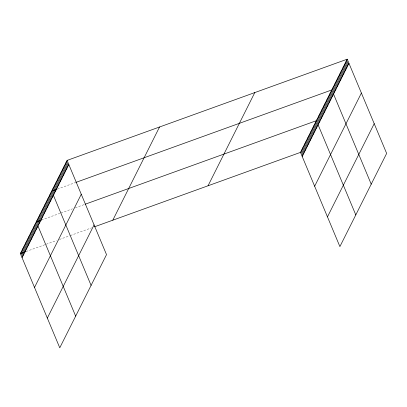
<?xml version="1.0" encoding="UTF-8"?>
<svg xmlns="http://www.w3.org/2000/svg" width="407" height="407" viewBox="0 0 407 407"><rect width="100%" height="100%" fill="white"/><g stroke="black" fill="none" stroke-linecap="round" stroke-linejoin="round"><path stroke-width="0.31" stroke-dasharray="2.04 1.53" d="M57.418 189.077L75.214 182.646M41.412 220.039L59.788 213.4M60.933 212.988L72.421 208.837M75.29 207.799L84.478 204.482M26.094 251.521L56.522 240.522M59.397 239.484L69.729 235.75M70.304 235.546L91.55 227.869"/><path stroke-width="0.61" d="M67.099 160.399L106.517 254.624L59.768 347.817L20.35 253.592L67.099 160.399L347.232 59.183L386.65 153.408L339.896 246.601L300.483 152.376L347.232 59.183M22.075 257.712L68.824 164.52M34.514 287.449L81.263 194.256M47.329 318.086L94.078 224.888M112.795 220.192L159.544 126.994M208.038 185.78L254.792 92.582M302.208 156.497L348.957 63.299M314.647 186.233L361.396 93.035M327.462 216.865L374.211 123.672M56.843 189.286L51.674 191.153L91.087 285.378M75.788 182.438L331.807 89.937L371.22 184.162M41.412 220.039L36.243 221.907L75.661 316.132M85.053 204.273L316.376 120.691L355.794 214.916M20.35 253.592L25.519 251.724M94.419 226.831L300.483 152.376M346.616 60.409L348.341 64.53M346.001 61.64L347.726 65.761M345.385 62.871L347.105 66.992M344.765 64.103L346.489 68.223M344.149 65.334L345.874 69.449M343.533 66.56L345.253 70.681M342.913 67.791L344.637 71.912M342.297 69.022L344.022 73.143M341.682 70.253L343.406 74.374M341.061 71.484L342.786 75.6M340.445 72.711L342.17 76.831M339.83 73.942L341.554 78.063M339.214 75.173L340.934 79.294M338.593 76.404L340.318 80.525M337.978 77.635L339.703 81.751M337.362 78.861L339.082 82.982M336.742 80.093L338.466 84.213M336.126 81.324L337.851 85.445M335.51 82.555L337.235 86.676M334.89 83.786L336.614 87.907M334.274 85.012L335.999 89.133M333.659 86.243L335.383 90.364M333.043 87.474L334.763 91.595M332.422 88.706L334.147 92.827M331.191 91.163L332.911 95.284M330.57 92.394L332.295 96.515M329.955 93.625L331.68 97.746M329.339 94.856L331.064 98.977M328.719 96.088L330.443 100.208M328.103 97.314L329.828 101.435M327.487 98.545L329.212 102.666M326.872 99.776L328.591 103.897M326.251 101.007L327.976 105.128M325.636 102.238L327.36 106.359M325.02 103.464L326.74 107.585M324.399 104.696L326.124 108.817M323.784 105.927L325.508 110.048M323.168 107.158L324.893 111.279M322.548 108.389L324.272 112.51M321.932 109.615L323.657 113.736M321.316 110.846L323.041 114.967M320.701 112.078L322.42 116.199M320.08 113.309L321.805 117.43M319.464 114.54L321.189 118.661M318.849 115.771L320.568 119.887M318.228 116.997L319.953 121.118M317.613 118.228L319.337 122.349M316.997 119.46L318.722 123.58M315.766 121.907L317.491 126.028M315.155 123.128L316.88 127.249M314.545 124.344L316.27 128.464M313.934 125.565L315.659 129.685M313.324 126.781L315.043 130.901M312.708 128.001L314.433 132.122M312.098 129.222L313.822 133.343M311.487 130.438L313.212 134.559M310.877 131.659L312.601 135.78M310.266 132.875L311.991 136.996M309.656 134.096L311.375 138.217M309.04 135.312L310.765 139.433M308.43 136.533L310.154 140.654M307.819 137.749L309.544 141.87M307.209 138.97L308.933 143.091M306.598 140.191L308.318 144.307M305.988 141.407L307.707 145.528M305.372 142.628L307.097 146.749M304.762 143.844L306.486 147.965M304.151 145.065L305.876 149.186M303.541 146.281L305.265 150.402M302.93 147.502L304.65 151.623M302.32 148.718L304.039 152.839M301.704 149.939L303.429 154.06M301.094 151.155L302.818 155.276M66.483 161.63L68.208 165.751M65.868 162.861L67.593 166.977M65.252 164.087L66.972 168.208M64.632 165.318L66.356 169.439M64.016 166.549L65.741 170.67M63.4 167.781L65.12 171.902M62.78 169.012L64.504 173.128M62.164 170.238L63.889 174.359M61.549 171.469L63.273 175.59M60.928 172.7L62.653 176.821M60.312 173.931L62.037 178.052M59.697 175.163L61.421 179.284M59.081 176.389L60.801 180.51M58.46 177.62L60.185 181.741M57.845 178.851L59.57 182.972M57.229 180.082L58.949 184.203M56.609 181.313L58.333 185.434M55.993 182.54L57.718 186.66M55.377 183.771L57.102 187.892M54.757 185.002L56.481 189.123M54.141 186.233L55.866 190.354M53.526 187.464L55.25 191.585M52.91 188.69L54.63 192.811M52.289 189.921L54.014 194.042M51.058 192.384L52.778 196.505M50.437 193.615L52.162 197.736M49.822 194.841L51.547 198.962M49.206 196.072L50.931 200.193M48.586 197.303L50.31 201.424M47.97 198.535L49.695 202.655M47.354 199.766L49.079 203.887M46.739 200.992L48.458 205.113M46.118 202.223L47.843 206.344M45.503 203.454L47.227 207.575M44.887 204.685L46.607 208.806M44.266 205.917L45.991 210.037M43.651 207.148L45.375 211.264M43.035 208.374L44.76 212.495M42.414 209.605L44.139 213.726M41.799 210.836L43.524 214.957M41.183 212.067L42.908 216.188M40.568 213.299L42.287 217.414M39.947 214.525L41.672 218.645M39.331 215.756L41.056 219.877M38.716 216.987L40.435 221.108M38.095 218.218L39.82 222.339M37.48 219.449L39.204 223.565M36.864 220.675L38.589 224.796M35.633 223.128L37.358 227.248M35.022 224.343L36.747 228.464M34.412 225.564L36.137 229.685M33.801 226.78L35.526 230.901M33.191 228.001L34.91 232.122M32.575 229.217L34.3 233.338M31.965 230.438L33.689 234.559M31.354 231.659L33.079 235.775M30.744 232.875L32.468 236.996M30.133 234.096L31.858 238.217M29.523 235.312L31.242 239.433M28.907 236.533L30.632 240.654M28.297 237.749L30.021 241.87M27.686 238.97L29.411 243.091M27.076 240.186L28.8 244.307M26.465 241.407L28.185 245.528M25.855 242.628L27.574 246.744M25.239 243.844L26.964 247.965M24.629 245.065L26.353 249.186M24.018 246.281L25.743 250.402M23.408 247.502L25.132 251.623M22.797 248.718L24.517 252.839M22.187 249.939L23.906 254.06M21.571 251.155L23.296 255.275M20.961 252.376L22.685 256.496"/></g></svg>
